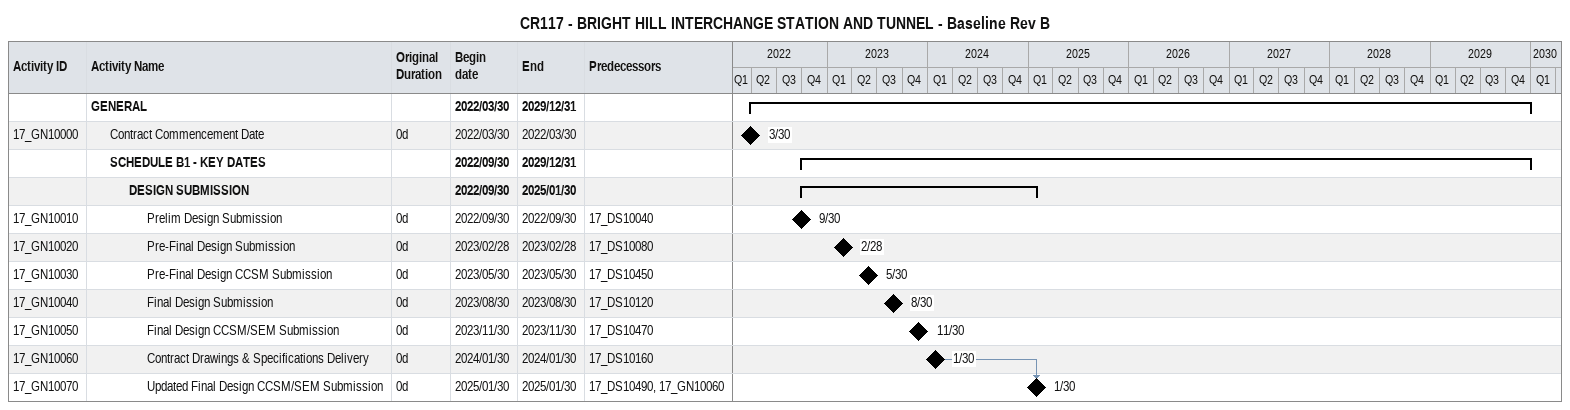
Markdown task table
CR117 - BRIGHT HILL INTERCHANGE STATION AND TUNNEL - Baseline Rev B

| ID | Level | Task | Original duration | Start | Finish | Predecessors |
|---|---|---|---|---|---|---|
|  | 1 | **GENERAL** |  | 2022-03-30 | 2029-12-31 |  |
| 17_GN10000 | 2 | Contract Commencement Date | 0d | 2022-03-30 | 2022-03-30 |  |
|  | 2 | **SCHEDULE B1 - KEY DATES** |  | 2022-09-30 | 2029-12-31 |  |
|  | 3 | **DESIGN SUBMISSION** |  | 2022-09-30 | 2025-01-30 |  |
| 17_GN10010 | 4 | Prelim Design Submission | 0d | 2022-09-30 | 2022-09-30 | 17_DS10040 |
| 17_GN10020 | 4 | Pre-Final Design Submission | 0d | 2023-02-28 | 2023-02-28 | 17_DS10080 |
| 17_GN10030 | 4 | Pre-Final Design CCSM Submission | 0d | 2023-05-30 | 2023-05-30 | 17_DS10450 |
| 17_GN10040 | 4 | Final Design Submission | 0d | 2023-08-30 | 2023-08-30 | 17_DS10120 |
| 17_GN10050 | 4 | Final Design CCSM/SEM Submission | 0d | 2023-11-30 | 2023-11-30 | 17_DS10470 |
| 17_GN10060 | 4 | Contract Drawings & Specifications Delivery | 0d | 2024-01-30 | 2024-01-30 | 17_DS10160 |
| 17_GN10070 | 4 | Updated Final Design CCSM/SEM Submission | 0d | 2025-01-30 | 2025-01-30 | 17_DS10490, 17_GN10060 |
